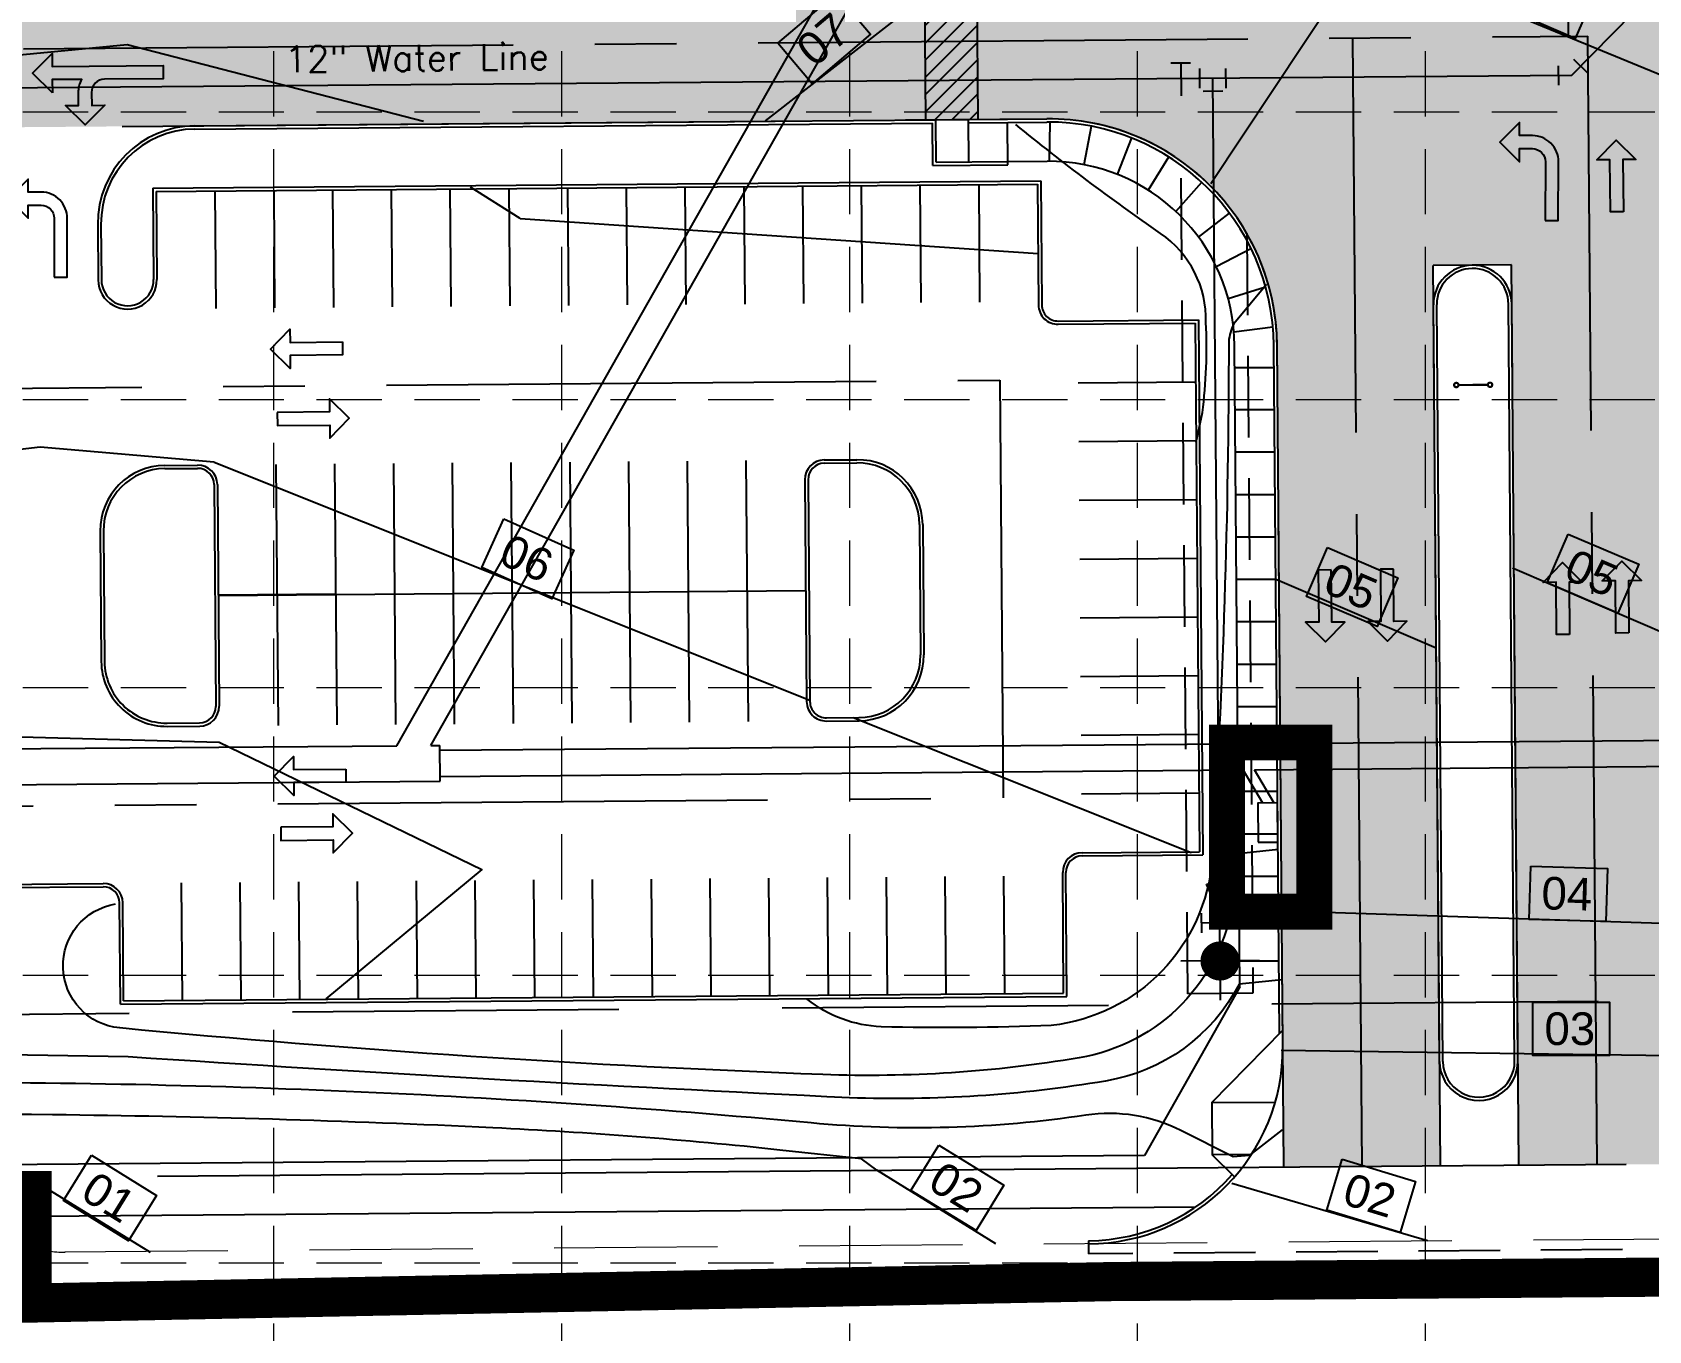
# Model space of a CAD drawing. Header units: feet. Extents: x 2467609 to 2470436, y 7119976 to 7121745.
# Drawn here: x 2468676.7 to 2468924.3, y 7120497.4 to 7120696.4 of the extents above; entities that cross this region are included whole.
import ezdxf
from ezdxf.enums import TextEntityAlignment as Align

# ---------------------------------------------------------------- set-up
doc = ezdxf.new("R2010")
doc.units = ezdxf.units.FT
doc.header["$LTSCALE"] = 100
doc.header["$MEASUREMENT"] = 0
for name, pattern in [('06117 BASE$0$CENTER2', [1.125, 0.75, -0.125, 0.125, -0.125]), ('06117 BASE$0$DASHED', [0.75, 0.5, -0.25]), ('06117 BASE$0$HIDDEN', [0.375, 0.25, -0.125]), ('06117 BASE$0$HIDDEN2', [0.1875, 0.125, -0.0625]), ('06117 BASE$0$PL2', [2.85, 2.25, -0.2, 0, -0.2, 0, -0.2]), ('06117 BASE$0$STRIPE', [1.2, 1, -0.2]), ('06117 WS Base$0$HIDDEN2', [0.1875, 0.125, -0.0625]), ('HIDDEN', [0.375, 0.25, -0.125]), ('SDASH', [0.15, 0.1, -0.05]), ('STRIPE', [1.2, 1, -0.2])]:
    doc.linetypes.add(name, pattern=pattern)
for name, color, linetype in [('06117 BASE$0$BLDG-Exterior', 3, 'Continuous'), ('06117 BASE$0$CPSAWCUT', 7, '06117 BASE$0$HIDDEN2'), ('06117 BASE$0$firelane', 8, '06117 BASE$0$STRIPE'), ('06117 WS Base$0$CPFIT', 7, 'Continuous'), ('06117 WS Base$0$CPWATER', 7, 'Continuous'), ('06117 WS Base$0$WTR-ESMT', 8, '06117 WS Base$0$HIDDEN2'), ('CPCONT', 253, 'Continuous'), ('FIRELANE-HATCH', 253, 'STRIPE'), ('GRID', 254, 'HIDDEN'), ('LIMITS OF DISTURBANCE', 1, 'HIDDEN'), ('proposed ec', 6, 'SDASH')]:
    doc.layers.add(name, color=color, linetype=linetype)
for name, color, linetype, lineweight in [('06117 BASE$0$C-sidewk-strip', 253, 'Continuous', 25), ('06117 BASE$0$C-Site-Dir-Sign', 253, 'Continuous', 18), ('06117 BASE$0$CP Inlet', 253, 'Continuous', 25), ('06117 BASE$0$CPCL', 253, '06117 BASE$0$CENTER2', 25), ('06117 BASE$0$CPCURB', 8, 'Continuous', 25), ('06117 BASE$0$CPCURB2', 8, 'Continuous', 25), ('06117 BASE$0$CPSTRIPE', 253, 'Continuous', 25), ('06117 BASE$0$CPWALK', 8, 'Continuous', 25), ('06117 BASE$0$DIR-ARROW', 8, 'Continuous', 25), ('06117 BASE$0$LANDSCAPE-SETBACK', 8, '06117 BASE$0$DASHED', 25), ('06117 BASE$0$PROP-ROW', 1, '06117 BASE$0$PL2', 25), ('06117 BASE$0$ROAD-FUTURE', 8, '06117 BASE$0$HIDDEN', 18)]:
    doc.layers.add(name, color=color, linetype=linetype, lineweight=lineweight)
doc.styles.add('C80', font='SIMPLEX.shx', dxfattribs={"height": 8})
doc.styles.get("Standard").update_dxf_attribs({"font": 'ARIAL.TTF'})
pattern_1 = [(45, (-105759.34, -105358.1598), (-1.32582521472, 1.32582521472), [])]

# ---------------------------------------------------------------- blocks, each defined once
blk = doc.blocks.new('06117 BASE$0$A$C1C345372-flat-2')
at = {"layer": '06117 BASE$0$C-Site-Dir-Sign', "const_width": 0.333}
for points in [[(0.5, 0.17, 1), (0.49, 0.84, 1)], [(5.67, 0.21, -1), (5.66, 0.88, -1)]]:
    blk.add_lwpolyline(points, format="xyb", close=True, dxfattribs=at)
blk.add_lwpolyline([(5.33, 0.54), (0.83, 0.51)], dxfattribs=at)

msp = doc.modelspace()

# ---------------------------------------------------------------- hatches: boundary and pattern name
at = {"layer": '06117 BASE$0$CPSTRIPE'}
h = msp.add_hatch(dxfattribs=at)
h.set_pattern_fill('ANSI31', color=256, scale=15, style=0)
h.set_pattern_definition(pattern_1)
h.paths.add_polyline_path([(2468821.28, 7120719.01), (2468819.78, 7120719), (2468814.78, 7120718.96), (2468813.28, 7120718.95), (2468813.58, 7120682.95), (2468821.58, 7120683.01)])
h = msp.add_hatch(dxfattribs=at)
h.set_pattern_fill('ANSI31', color=256, scale=15, style=0)
h.set_pattern_definition(pattern_1)
h.paths.add_polyline_path([(2468821.28, 7120719.01), (2468819.78, 7120719), (2468814.78, 7120718.96), (2468813.28, 7120718.95), (2468813.58, 7120682.95), (2468821.58, 7120683.01)])
at = {"layer": '06117 WS Base$0$CPFIT'}
msp.add_hatch(color=256, dxfattribs=at).paths.add_polyline_path([(2468856.53, 7120565.84), (2468860.53, 7120565.87), (2468859.06, 7120562.39), (2468858.06, 7120562.39)])
msp.add_hatch(color=256, dxfattribs=at).paths.add_polyline_path([(2468856.53, 7120565.84), (2468860.53, 7120565.87), (2468859.06, 7120562.39), (2468858.06, 7120562.39)])
at = {"layer": 'FIRELANE-HATCH'}
h = msp.add_hatch(color=9, dxfattribs=at)
h.paths.add_polyline_path([(2468922.97, 7121187.19, -0.414214), (2468942.81, 7121207.35), (2469278.26, 7121210.08), (2469277.9, 7121254.08, -0.414214), (2469297.74, 7121274.24), (2469375.13, 7121274.87, -0.137354), (2469390.75, 7121270.64), (2469629.71, 7121128.09, -0.261956), (2469644.34, 7121102.57), (2469645.12, 7121007.13, 0.414214), (2469699.55, 7120953.58), (2469751.67, 7120954, 0.261956), (2469797.6, 7120980.33), (2469803.18, 7120989.68, 0.414214), (2469784.47, 7121063.72), (2469403.04, 7121291.25, 0.137354), (2469374.94, 7121298.87), (2468491.92, 7121291.68, -0.131652), (2468476.89, 7121295.58), (2468199.89, 7121452.51, -0.072593), (2468186.2, 7121463.15, 0.206219), (2468142.45, 7121481.57), (2467847.8, 7121479.17), (2467848.23, 7121449.17), (2468142.69, 7121451.57, -0.577353), (2468169.04, 7121406.78), (2467935.49, 7120994.55, -0.266268), (2467909.82, 7120979.34), (2467855.02, 7120978.55), (2467855.45, 7120948.56), (2467910.25, 7120949.35, 0.266268), (2467961.59, 7120979.76), (2468192.67, 7121387.64, -0.414214), (2468233.56, 7121398.96), (2468336.11, 7121340.86, -0.414214), (2468347.43, 7121299.97), (2468320.22, 7121251.95, 0.414214), (2468338.7, 7121185.16), (2468373.42, 7121165.49, 0.57735), (2468446.57, 7121208.52), (2468446.28, 7121243.96, -1), (2468481.65, 7121244.25), (2468482.67, 7121118.6, 0.414214), (2468532.07, 7121070), (2468873.9, 7121072.79, -0.414214), (2468894.07, 7121052.95), (2468895.4, 7120889.72), (2468884.83, 7120735.24, -0.392002), (2468855.14, 7120707.29), (2468450.27, 7120703.99, -0.131652), (2468375.11, 7120723.48), (2468264.21, 7120786.31, 0.463862), (2468102.32, 7120726.63, 0.45081), (2468173.2, 7120596.29), (2468276.95, 7120572.47, -0.347281), (2468315.76, 7120524.14), (2468315.82, 7120517.93), (2468339.81, 7120518.12), (2468339.76, 7120524.34, 0.347281), (2468282.32, 7120595.86), (2468178.57, 7120619.68, -0.45081), (2468124.87, 7120718.42, -0.463862), (2468252.38, 7120765.43), (2468363.28, 7120702.6, 0.131652), (2468450.47, 7120679.99), (2468832.08, 7120683.1, -0.414214), (2468867.36, 7120648.39), (2468868.39, 7120522.43), (2468892.38, 7120522.62), (2468891.26, 7120660.62), (2468903.26, 7120660.72), (2468904.38, 7120522.72), (2468928.38, 7120522.92)])
h.paths.add_polyline_path([(2468873.66, 7121102.78), (2468531.82, 7121100, -0.414214), (2468506.62, 7121124.8), (2468505.62, 7121247.79, -0.414214), (2468525.46, 7121267.95), (2468872.29, 7121270.78, -0.414214), (2468892.45, 7121250.94), (2468893.5, 7121122.95, -0.414214)], flags=16)
h.paths.add_polyline_path([(2468942.29, 7121271.35), (2469233.74, 7121273.72, -1), (2469234.06, 7121233.72), (2468942.62, 7121231.35, -1)], flags=16)
h.paths.add_polyline_path([(2468385.25, 7121186.37), (2468350.53, 7121206.04, -0.414214), (2468341.1, 7121240.12), (2468370.77, 7121292.49, -0.414214), (2468404.85, 7121301.92), (2468409.33, 7121299.38, -0.267949), (2468422.01, 7121277.83), (2468422.57, 7121208.33, -0.57735)], flags=16)
h.paths.add_polyline_path([(2469698.85, 7121086.85), (2469772.17, 7121043.11, -0.414214), (2469782.57, 7121001.98), (2469776.99, 7120992.63, -0.261956), (2469751.47, 7120978), (2469699.36, 7120977.57, -0.414214), (2469669.11, 7121007.33), (2469668.61, 7121069.51, -0.584841)], flags=16)

# ---------------------------------------------------------------- linework, layer by layer
at = {"layer": '06117 BASE$0$C-sidewk-strip'}
for p, q in [((2468832.5, 7120676.6), (2468832.58, 7120682.6)), ((2468832.5, 7120676.6), (2468832.58, 7120682.6)), ((2468837.8, 7120676.08), (2468838.95, 7120681.97)), ((2468837.8, 7120676.08), (2468838.95, 7120681.97)), ((2468842.91, 7120674.58), (2468845.09, 7120680.17)), ((2468842.91, 7120674.58), (2468845.09, 7120680.17)), ((2468847.69, 7120672.23), (2468850.78, 7120677.27)), ((2468847.69, 7120672.23), (2468850.78, 7120677.27)), ((2468851.84, 7120668.91), (2468855.83, 7120673.39)), ((2468851.84, 7120668.91), (2468855.83, 7120673.39)), ((2468855.34, 7120664.96), (2468860.07, 7120668.65)), ((2468855.34, 7120664.96), (2468860.07, 7120668.65)), ((2468858.05, 7120660.45), (2468863.36, 7120663.25)), ((2468858.05, 7120660.45), (2468863.36, 7120663.25)), ((2468859.87, 7120655.56), (2468865.59, 7120657.37)), ((2468859.87, 7120655.56), (2468865.59, 7120657.37)), ((2468860.76, 7120650.45), (2468866.72, 7120651.22)), ((2468860.76, 7120650.45), (2468866.72, 7120651.22)), ((2468860.89, 7120645), (2468866.89, 7120645)), ((2468860.89, 7120645), (2468866.89, 7120645)), ((2468866.89, 7120638.5), (2468860.94, 7120638.5)), ((2468866.89, 7120638.5), (2468860.94, 7120638.5)), ((2468866.99, 7120632), (2468860.94, 7120632)), ((2468866.99, 7120632), (2468860.94, 7120632)), ((2468867.05, 7120625.5), (2468861.05, 7120625.5)), ((2468867.05, 7120625.5), (2468861.05, 7120625.5)), ((2468867.1, 7120619), (2468861.1, 7120619)), ((2468867.1, 7120619), (2468861.1, 7120619)), ((2468867.15, 7120612.5), (2468861.15, 7120612.5)), ((2468867.15, 7120612.5), (2468861.15, 7120612.5)), ((2468867.2, 7120606), (2468861.2, 7120606)), ((2468867.2, 7120606), (2468861.2, 7120606)), ((2468867.26, 7120599.5), (2468861.26, 7120599.5)), ((2468867.26, 7120599.5), (2468861.26, 7120599.5)), ((2468867.31, 7120593), (2468861.26, 7120593)), ((2468867.31, 7120593), (2468861.26, 7120593)), ((2468867.36, 7120586.5), (2468861.26, 7120586.5)), ((2468867.36, 7120586.5), (2468861.26, 7120586.5)), ((2468867.42, 7120580), (2468861.42, 7120580)), ((2468867.42, 7120580), (2468861.42, 7120580)), ((2468867.47, 7120573.5), (2468861.47, 7120573.5)), ((2468867.47, 7120573.5), (2468861.47, 7120573.5)), ((2468867.52, 7120567), (2468861.52, 7120567)), ((2468867.52, 7120567), (2468861.52, 7120567)), ((2468867.52, 7120560.5), (2468861.52, 7120560.5)), ((2468867.52, 7120560.5), (2468861.52, 7120560.5)), ((2468867.63, 7120554), (2468861.63, 7120554)), ((2468867.63, 7120554), (2468861.63, 7120554))]:
    msp.add_line(p, q, dxfattribs=at)
at = {"layer": '06117 BASE$0$CP Inlet'}
msp.add_lwpolyline([(2468864.48, 7120572.23), (2468867.48, 7120572.26), (2468867.43, 7120578.26), (2468864.43, 7120578.23), (2468864.48, 7120572.23)], dxfattribs=at)
msp.add_lwpolyline([(2468864.48, 7120572.23), (2468867.48, 7120572.26), (2468867.43, 7120578.26), (2468864.43, 7120578.23), (2468864.48, 7120572.23)], dxfattribs=at)
at = {"layer": '06117 BASE$0$CPCL'}
for p, q in [((2468911.98, 7120695.75), (2468905.89, 7121442.56)), ((2468911.98, 7120695.75), (2468905.89, 7121442.56)), ((2468450.37, 7120691.99), (2468914.98, 7120695.78)), ((2468450.37, 7120691.99), (2468914.98, 7120695.78)), ((2468880.38, 7120522.52), (2468878.98, 7120695.48)), ((2468880.38, 7120522.52), (2468878.98, 7120695.48)), ((2468916.38, 7120522.82), (2468914.98, 7120695.78)), ((2468916.38, 7120522.82), (2468914.98, 7120695.78)), ((2468393.45, 7120639.53), (2468824.9, 7120643.04)), ((2468393.45, 7120639.53), (2468824.9, 7120643.04)), ((2468824.9, 7120643.04), (2468825.42, 7120579.04)), ((2468824.9, 7120643.04), (2468825.42, 7120579.04)), ((2468376.83, 7120575.39), (2468825.42, 7120579.04)), ((2468376.83, 7120575.39), (2468825.42, 7120579.04))]:
    msp.add_line(p, q, dxfattribs=at)
at = {"layer": '06117 BASE$0$CPCURB'}
for p, q in [((2468701.58, 7120682.04), (2468815.08, 7120682.96)), ((2468701.58, 7120682.04), (2468815.08, 7120682.96)), ((2468815.13, 7120676.46), (2468815.08, 7120682.96)), ((2468815.13, 7120676.46), (2468815.08, 7120682.96)), ((2468820.08, 7120683), (2468832.08, 7120683.1)), ((2468820.08, 7120683), (2468832.08, 7120683.1)), ((2468815.13, 7120676.46), (2468826.13, 7120676.55)), ((2468815.13, 7120676.46), (2468826.13, 7120676.55)), ((2468695.66, 7120671.99), (2468830.66, 7120673.09)), ((2468695.66, 7120671.99), (2468830.66, 7120673.09)), ((2468830.66, 7120673.09), (2468830.81, 7120654.59)), ((2468830.66, 7120673.09), (2468830.81, 7120654.59)), ((2468695.66, 7120671.99), (2468695.77, 7120658.49)), ((2468695.66, 7120671.99), (2468695.77, 7120658.49)), ((2468686.7, 7120666.92), (2468686.77, 7120658.42)), ((2468686.7, 7120666.92), (2468686.77, 7120658.42)), ((2468892.25, 7120538.62), (2468891.31, 7120654.62)), ((2468892.25, 7120538.62), (2468891.31, 7120654.62)), ((2468904.25, 7120538.72), (2468903.31, 7120654.72)), ((2468904.25, 7120538.72), (2468903.31, 7120654.72)), ((2468833.83, 7120651.61), (2468854.83, 7120651.78)), ((2468833.83, 7120651.61), (2468854.83, 7120651.78)), ((2468854.83, 7120651.78), (2468855.49, 7120570.79)), ((2468854.83, 7120651.78), (2468855.49, 7120570.79)), ((2468868.23, 7120540.93), (2468867.36, 7120648.39)), ((2468868.23, 7120540.93), (2468867.36, 7120648.39)), ((2468798, 7120630.82), (2468803, 7120630.86)), ((2468798, 7120630.82), (2468803, 7120630.86)), ((2468697, 7120630), (2468702, 7120630.04)), ((2468697, 7120630), (2468702, 7120630.04)), ((2468705.03, 7120627.06), (2468705.3, 7120593.07)), ((2468705.03, 7120627.06), (2468705.3, 7120593.07)), ((2468795.02, 7120627.8), (2468795.3, 7120593.8)), ((2468795.02, 7120627.8), (2468795.3, 7120593.8)), ((2468813.08, 7120620.94), (2468813.24, 7120600.94)), ((2468813.08, 7120620.94), (2468813.24, 7120600.94)), ((2468687.09, 7120619.92), (2468687.25, 7120599.92)), ((2468687.09, 7120619.92), (2468687.25, 7120599.92)), ((2468697.33, 7120590), (2468702.33, 7120590.04)), ((2468697.33, 7120590), (2468702.33, 7120590.04)), ((2468798.33, 7120590.82), (2468803.33, 7120590.86)), ((2468798.33, 7120590.82), (2468803.33, 7120590.86)), ((2468837.49, 7120570.64), (2468855.49, 7120570.79)), ((2468837.49, 7120570.64), (2468855.49, 7120570.79)), ((2468834.67, 7120549.12), (2468834.52, 7120567.62)), ((2468834.67, 7120549.12), (2468834.52, 7120567.62)), ((2468666.53, 7120565.75), (2468687.52, 7120565.92)), ((2468666.53, 7120565.75), (2468687.52, 7120565.92)), ((2468690.67, 7120547.94), (2468690.55, 7120562.94)), ((2468690.67, 7120547.94), (2468690.55, 7120562.94)), ((2468690.67, 7120547.94), (2468834.67, 7120549.12)), ((2468690.67, 7120547.94), (2468834.67, 7120549.12))]:
    msp.add_line(p, q, dxfattribs=at)
for centre, radius, start, end in [((2468832.36, 7120648.1), 35, 0.4665, 90.4665), ((2468832.36, 7120648.1), 35, 0.4665, 90.4665), ((2468701.7, 7120667.04), 15, 90.4665, 180.4665), ((2468701.7, 7120667.04), 15, 90.4665, 180.4665), ((2468897.31, 7120654.67), 6, 0.4665, 180.4665), ((2468897.31, 7120654.67), 6, 0.4665, 180.4665), ((2468691.27, 7120658.45), 4.5, 180.4665, 0.4665), ((2468691.27, 7120658.45), 4.5, 180.4665, 0.4665), ((2468833.81, 7120654.61), 3, 180.4665, 270.4665), ((2468833.81, 7120654.61), 3, 180.4665, 270.4665), ((2468798.02, 7120627.82), 3, 90.4665, 180.4665), ((2468798.02, 7120627.82), 3, 90.4665, 180.4665), ((2468803.08, 7120620.86), 10, 0.4665, 90.4665), ((2468803.08, 7120620.86), 10, 0.4665, 90.4665), ((2468697.08, 7120620), 10, 90.4665, 180.4665), ((2468697.08, 7120620), 10, 90.4665, 180.4665), ((2468702.03, 7120627.04), 3, 0.4665, 90.4665), ((2468702.03, 7120627.04), 3, 0.4665, 90.4665), ((2468697.25, 7120600), 10, 180.4665, 270.4665), ((2468697.25, 7120600), 10, 180.4665, 270.4665), ((2468803.24, 7120600.86), 10, 270.4665, 0.4665), ((2468803.24, 7120600.86), 10, 270.4665, 0.4665), ((2468798.3, 7120593.82), 3, 180.4665, 270.4665), ((2468798.3, 7120593.82), 3, 180.4665, 270.4665), ((2468702.3, 7120593.04), 3, 270.4665, 0.4665), ((2468702.3, 7120593.04), 3, 270.4665, 0.4665), ((2468837.52, 7120567.64), 3, 90.4665, 180.4665), ((2468837.52, 7120567.64), 3, 90.4665, 180.4665), ((2468687.55, 7120562.92), 3, 0.4665, 90.4665), ((2468687.55, 7120562.92), 3, 0.4665, 90.4665), ((2468838.24, 7120540.68), 30, 270.4665, 0.4665), ((2468838.24, 7120540.68), 30, 270.4665, 0.4665), ((2468898.25, 7120538.67), 6, 180.4665, 0.4665), ((2468898.25, 7120538.67), 6, 180.4665, 0.4665)]:
    msp.add_arc(centre, radius, start, end, dxfattribs=at)
at = {"layer": '06117 BASE$0$CPCURB2'}
for p, q in [((2468701.58, 7120681.54), (2468814.58, 7120682.46)), ((2468701.58, 7120681.54), (2468814.58, 7120682.46)), ((2468814.63, 7120675.96), (2468814.58, 7120682.46)), ((2468814.63, 7120675.96), (2468814.58, 7120682.46)), ((2468820.08, 7120682.5), (2468832.08, 7120682.6)), ((2468820.08, 7120682.5), (2468832.08, 7120682.6)), ((2468814.63, 7120675.96), (2468826.13, 7120676.05)), ((2468814.63, 7120675.96), (2468826.13, 7120676.05)), ((2468695.16, 7120672.49), (2468831.15, 7120673.59)), ((2468695.16, 7120672.49), (2468831.15, 7120673.59)), ((2468831.15, 7120673.59), (2468831.31, 7120654.59)), ((2468831.15, 7120673.59), (2468831.31, 7120654.59)), ((2468695.16, 7120672.49), (2468695.27, 7120658.49)), ((2468695.16, 7120672.49), (2468695.27, 7120658.49)), ((2468687.2, 7120666.92), (2468687.27, 7120658.42)), ((2468687.2, 7120666.92), (2468687.27, 7120658.42)), ((2468892.75, 7120538.63), (2468891.81, 7120654.62)), ((2468892.75, 7120538.63), (2468891.81, 7120654.62)), ((2468903.75, 7120538.72), (2468902.81, 7120654.71)), ((2468903.75, 7120538.72), (2468902.81, 7120654.71)), ((2468833.83, 7120652.11), (2468855.33, 7120652.29)), ((2468833.83, 7120652.11), (2468855.33, 7120652.29)), ((2468855.33, 7120652.29), (2468855.99, 7120570.29)), ((2468855.33, 7120652.29), (2468855.99, 7120570.29)), ((2468867.72, 7120542.87), (2468866.86, 7120648.38)), ((2468867.72, 7120542.87), (2468866.86, 7120648.38)), ((2468697.01, 7120629.5), (2468702.01, 7120629.54)), ((2468697.01, 7120629.5), (2468702.01, 7120629.54)), ((2468798, 7120630.32), (2468803, 7120630.36)), ((2468798, 7120630.32), (2468803, 7120630.36)), ((2468704.53, 7120627.06), (2468704.8, 7120593.06)), ((2468704.53, 7120627.06), (2468704.8, 7120593.06)), ((2468795.52, 7120627.8), (2468795.8, 7120593.8)), ((2468795.52, 7120627.8), (2468795.8, 7120593.8)), ((2468812.58, 7120620.94), (2468812.74, 7120600.94)), ((2468812.58, 7120620.94), (2468812.74, 7120600.94)), ((2468687.59, 7120619.92), (2468687.75, 7120599.92)), ((2468687.59, 7120619.92), (2468687.75, 7120599.92)), ((2468798.32, 7120591.32), (2468803.32, 7120591.36)), ((2468798.32, 7120591.32), (2468803.32, 7120591.36)), ((2468697.33, 7120590.5), (2468702.32, 7120590.54)), ((2468697.33, 7120590.5), (2468702.32, 7120590.54)), ((2468837.5, 7120570.14), (2468855.99, 7120570.29)), ((2468837.5, 7120570.14), (2468855.99, 7120570.29)), ((2468835.17, 7120548.62), (2468835.02, 7120567.62)), ((2468835.17, 7120548.62), (2468835.02, 7120567.62)), ((2468666.53, 7120565.25), (2468687.53, 7120565.42)), ((2468666.53, 7120565.25), (2468687.53, 7120565.42)), ((2468690.18, 7120547.44), (2468690.05, 7120562.94)), ((2468690.18, 7120547.44), (2468690.05, 7120562.94)), ((2468690.18, 7120547.44), (2468835.17, 7120548.62)), ((2468690.18, 7120547.44), (2468835.17, 7120548.62))]:
    msp.add_line(p, q, dxfattribs=at)
for centre, radius, start, end in [((2468701.7, 7120667.04), 14.5, 90.4665, 180.4665), ((2468701.7, 7120667.04), 14.5, 90.4665, 180.4665), ((2468832.36, 7120648.1), 34.5, 0.4665, 90.4665), ((2468832.36, 7120648.1), 34.5, 0.4665, 90.4665), ((2468691.27, 7120658.45), 4, 180.4665, 0.4665), ((2468691.27, 7120658.45), 4, 180.4665, 0.4665), ((2468897.31, 7120654.67), 5.5, 0.4665, 180.4665), ((2468897.31, 7120654.67), 5.5, 0.4665, 180.4665), ((2468833.81, 7120654.61), 2.5, 180.4665, 270.4665), ((2468833.81, 7120654.61), 2.5, 180.4665, 270.4665), ((2468697.08, 7120620), 9.5, 90.4665, 180.4665), ((2468697.08, 7120620), 9.5, 90.4665, 180.4665), ((2468702.03, 7120627.04), 2.5, 0.4665, 90.4665), ((2468702.03, 7120627.04), 2.5, 0.4665, 90.4665), ((2468798.02, 7120627.82), 2.5, 90.4665, 180.4665), ((2468798.02, 7120627.82), 2.5, 90.4665, 180.4665), ((2468803.08, 7120620.86), 9.5, 0.4665, 90.4665), ((2468803.08, 7120620.86), 9.5, 0.4665, 90.4665), ((2468697.25, 7120600), 9.5, 180.4665, 270.4665), ((2468697.25, 7120600), 9.5, 180.4665, 270.4665), ((2468803.24, 7120600.86), 9.5, 270.4665, 0.4665), ((2468803.24, 7120600.86), 9.5, 270.4665, 0.4665), ((2468798.3, 7120593.82), 2.5, 180.4665, 270.4665), ((2468798.3, 7120593.82), 2.5, 180.4665, 270.4665), ((2468702.3, 7120593.04), 2.5, 270.4665, 0.4665), ((2468702.3, 7120593.04), 2.5, 270.4665, 0.4665), ((2468837.52, 7120567.64), 2.5, 90.4665, 180.4665), ((2468837.52, 7120567.64), 2.5, 90.4665, 180.4665), ((2468687.55, 7120562.92), 2.5, 0.4665, 90.4665), ((2468687.55, 7120562.92), 2.5, 0.4665, 90.4665), ((2468898.25, 7120538.67), 5.5, 180.4665, 0.4665), ((2468898.25, 7120538.67), 5.5, 180.4665, 0.4665), ((2468838.24, 7120540.68), 29.5, 270.4665, 318.9776), ((2468838.24, 7120540.68), 29.5, 270.4665, 318.9776)]:
    msp.add_arc(centre, radius, start, end, dxfattribs=at)
at = {"layer": '06117 BASE$0$CPSAWCUT'}
for p in [(2469182.77, 7120511.99), (2469182.77, 7120511.99), (2468838.48, 7120511.18), (2468838.48, 7120511.18)]:
    msp.add_line(p, (2468838.49, 7120509.18), dxfattribs=at)
at = {"layer": '06117 BASE$0$CPSTRIPE'}
for p, q in [((2468813.58, 7120682.95), (2468813.28, 7120718.95)), ((2468813.58, 7120682.95), (2468813.28, 7120718.95)), ((2468821.58, 7120683.01), (2468821.28, 7120719.01)), ((2468821.58, 7120683.01), (2468821.28, 7120719.01)), ((2468812.66, 7120672.94), (2468812.8, 7120654.94)), ((2468812.66, 7120672.94), (2468812.8, 7120654.94)), ((2468821.66, 7120673.02), (2468821.8, 7120655.02)), ((2468821.66, 7120673.02), (2468821.8, 7120655.02)), ((2468704.66, 7120672.06), (2468704.81, 7120654.06)), ((2468704.66, 7120672.06), (2468704.81, 7120654.06)), ((2468713.66, 7120672.14), (2468713.81, 7120654.14)), ((2468713.66, 7120672.14), (2468713.81, 7120654.14)), ((2468722.66, 7120672.21), (2468722.81, 7120654.21)), ((2468722.66, 7120672.21), (2468722.81, 7120654.21)), ((2468731.66, 7120672.28), (2468731.81, 7120654.28)), ((2468731.66, 7120672.28), (2468731.81, 7120654.28)), ((2468740.66, 7120672.36), (2468740.81, 7120654.36)), ((2468740.66, 7120672.36), (2468740.81, 7120654.36)), ((2468749.66, 7120672.43), (2468749.81, 7120654.43)), ((2468749.66, 7120672.43), (2468749.81, 7120654.43)), ((2468758.66, 7120672.5), (2468758.81, 7120654.5)), ((2468758.66, 7120672.5), (2468758.81, 7120654.5)), ((2468767.66, 7120672.58), (2468767.81, 7120654.58)), ((2468767.66, 7120672.58), (2468767.81, 7120654.58)), ((2468776.66, 7120672.65), (2468776.81, 7120654.65)), ((2468776.66, 7120672.65), (2468776.81, 7120654.65)), ((2468785.66, 7120672.72), (2468785.81, 7120654.72)), ((2468785.66, 7120672.72), (2468785.81, 7120654.72)), ((2468794.66, 7120672.8), (2468794.8, 7120654.8)), ((2468794.66, 7120672.8), (2468794.8, 7120654.8)), ((2468803.66, 7120672.87), (2468803.8, 7120654.87)), ((2468803.66, 7120672.87), (2468803.8, 7120654.87)), ((2468836.91, 7120642.64), (2468854.9, 7120642.78)), ((2468836.91, 7120642.64), (2468854.9, 7120642.78)), ((2468836.98, 7120633.64), (2468854.98, 7120633.79)), ((2468836.98, 7120633.64), (2468854.98, 7120633.79)), ((2468714, 7120630.14), (2468714.33, 7120590.14)), ((2468714, 7120630.14), (2468714.33, 7120590.14)), ((2468723, 7120630.21), (2468723.33, 7120590.21)), ((2468723, 7120630.21), (2468723.33, 7120590.21)), ((2468732, 7120630.28), (2468732.33, 7120590.29)), ((2468732, 7120630.28), (2468732.33, 7120590.29)), ((2468741, 7120630.36), (2468741.33, 7120590.36)), ((2468741, 7120630.36), (2468741.33, 7120590.36)), ((2468750, 7120630.43), (2468750.33, 7120590.43)), ((2468750, 7120630.43), (2468750.33, 7120590.43)), ((2468759, 7120630.5), (2468759.33, 7120590.5)), ((2468759, 7120630.5), (2468759.33, 7120590.5)), ((2468768, 7120630.58), (2468768.33, 7120590.58)), ((2468768, 7120630.58), (2468768.33, 7120590.58)), ((2468777, 7120630.65), (2468777.33, 7120590.65)), ((2468777, 7120630.65), (2468777.33, 7120590.65)), ((2468786, 7120630.72), (2468786.33, 7120590.72)), ((2468786, 7120630.72), (2468786.33, 7120590.72)), ((2468837.05, 7120624.64), (2468855.05, 7120624.79)), ((2468837.05, 7120624.64), (2468855.05, 7120624.79)), ((2468837.13, 7120615.64), (2468855.12, 7120615.79)), ((2468837.13, 7120615.64), (2468855.12, 7120615.79)), ((2468705.17, 7120610.06), (2468795.16, 7120610.8)), ((2468705.17, 7120610.06), (2468795.16, 7120610.8)), ((2468723.17, 7120610.26), (2468705.17, 7120610.11)), ((2468723.17, 7120610.26), (2468705.17, 7120610.11)), ((2468837.2, 7120606.64), (2468855.2, 7120606.79)), ((2468837.2, 7120606.64), (2468855.2, 7120606.79)), ((2468837.27, 7120597.64), (2468855.27, 7120597.79)), ((2468837.27, 7120597.64), (2468855.27, 7120597.79)), ((2468837.34, 7120588.64), (2468855.34, 7120588.79)), ((2468837.34, 7120588.64), (2468855.34, 7120588.79)), ((2468837.42, 7120579.64), (2468855.42, 7120579.79)), ((2468837.42, 7120579.64), (2468855.42, 7120579.79)), ((2468753.67, 7120548.46), (2468753.52, 7120566.46)), ((2468753.67, 7120548.46), (2468753.52, 7120566.46)), ((2468762.67, 7120548.53), (2468762.52, 7120566.53)), ((2468762.67, 7120548.53), (2468762.52, 7120566.53)), ((2468771.67, 7120548.6), (2468771.52, 7120566.6)), ((2468771.67, 7120548.6), (2468771.52, 7120566.6)), ((2468780.67, 7120548.68), (2468780.52, 7120566.68)), ((2468780.67, 7120548.68), (2468780.52, 7120566.68)), ((2468789.67, 7120548.75), (2468789.52, 7120566.75)), ((2468789.67, 7120548.75), (2468789.52, 7120566.75)), ((2468798.67, 7120548.82), (2468798.52, 7120566.82)), ((2468798.67, 7120548.82), (2468798.52, 7120566.82)), ((2468807.67, 7120548.9), (2468807.52, 7120566.9)), ((2468807.67, 7120548.9), (2468807.52, 7120566.9)), ((2468816.67, 7120548.97), (2468816.52, 7120566.97)), ((2468816.67, 7120548.97), (2468816.52, 7120566.97)), ((2468825.67, 7120549.04), (2468825.52, 7120567.04)), ((2468825.67, 7120549.04), (2468825.52, 7120567.04)), ((2468699.67, 7120548.02), (2468699.52, 7120566.02)), ((2468699.67, 7120548.02), (2468699.52, 7120566.02)), ((2468708.67, 7120548.09), (2468708.52, 7120566.09)), ((2468708.67, 7120548.09), (2468708.52, 7120566.09)), ((2468717.67, 7120548.16), (2468717.52, 7120566.16)), ((2468717.67, 7120548.16), (2468717.52, 7120566.16)), ((2468726.67, 7120548.24), (2468726.52, 7120566.24)), ((2468726.67, 7120548.24), (2468726.52, 7120566.24)), ((2468735.67, 7120548.31), (2468735.52, 7120566.31)), ((2468735.67, 7120548.31), (2468735.52, 7120566.31)), ((2468744.67, 7120548.38), (2468744.52, 7120566.38)), ((2468744.67, 7120548.38), (2468744.52, 7120566.38))]:
    msp.add_line(p, q, dxfattribs=at)
at = {"layer": '06117 BASE$0$CPWALK'}
for p, q in [((2468815.08, 7120682.96), (2468820.08, 7120683)), ((2468815.08, 7120682.96), (2468820.08, 7120683)), ((2468820.13, 7120676.5), (2468820.08, 7120683)), ((2468820.13, 7120676.5), (2468820.08, 7120683)), ((2468826.13, 7120676.05), (2468826.08, 7120682.55)), ((2468826.13, 7120676.05), (2468826.08, 7120682.55)), ((2468826.13, 7120676.55), (2468832.13, 7120676.6)), ((2468826.13, 7120676.55), (2468832.13, 7120676.6)), ((2468861.66, 7120550.07), (2468860.86, 7120648.33)), ((2468861.66, 7120550.07), (2468860.86, 7120648.33)), ((2468903.39, 7120644.17), (2468903.39, 7120644.18)), ((2468903.39, 7120644.17), (2468903.39, 7120644.18)), ((2468867.67, 7120609.89), (2468867.67, 7120609.89)), ((2468867.67, 7120609.89), (2468867.67, 7120609.89)), ((2468867.67, 7120609.89), (2468867.67, 7120609.89)), ((2468867.67, 7120609.89), (2468867.67, 7120609.89)), ((2468861.66, 7120550.07), (2468847.03, 7120524.25)), ((2468861.66, 7120550.07), (2468847.03, 7120524.25)), ((2468857.36, 7120532.34), (2468868.21, 7120543.37)), ((2468857.36, 7120532.34), (2468868.21, 7120543.37)), ((2468857.36, 7120532.34), (2468867.07, 7120532.42)), ((2468857.36, 7120532.34), (2468867.07, 7120532.42)), ((2468857.36, 7120532.34), (2468857.42, 7120524.34)), ((2468857.36, 7120532.34), (2468857.42, 7120524.34)), ((2468863.42, 7120524.39), (2468857.42, 7120524.34)), ((2468863.42, 7120524.39), (2468857.42, 7120524.34)), ((2468860.85, 7120520.97), (2468857.42, 7120524.34)), ((2468860.85, 7120520.97), (2468857.42, 7120524.34)), ((2468847.03, 7120524.25), (2468339.87, 7120520.12)), ((2468847.03, 7120524.25), (2468339.87, 7120520.12)), ((2468854.87, 7120516.32), (2468342.36, 7120512.14)), ((2468854.87, 7120516.32), (2468342.36, 7120512.14))]:
    msp.add_line(p, q, dxfattribs=at)
for points in [[(2468821.06, 7120679.4, 0, 0.52, 0), (2468822.66, 7120679.39, 0, 0, 0), (2468825.13, 7120679.39, 0, 0, 0)], [(2468821.06, 7120679.4, 0, 0.52, 0), (2468822.66, 7120679.39, 0, 0, 0), (2468825.13, 7120679.39, 0, 0, 0)], [(2468863.23, 7120528.31, 0, 0.52, 0), (2468861.63, 7120528.32, 0, 0, 0), (2468859.16, 7120528.33, 0, 0, 0)], [(2468863.23, 7120528.31, 0, 0.52, 0), (2468861.63, 7120528.32, 0, 0, 0), (2468859.16, 7120528.33, 0, 0, 0)]]:
    msp.add_lwpolyline(points, format="xyseb", dxfattribs=at)
msp.add_arc((2468832.36, 7120648.1), 28.5, 0.4665, 90.4665, dxfattribs=at)
msp.add_arc((2468832.36, 7120648.1), 28.5, 0.4665, 90.4665, dxfattribs=at)
at = {"layer": '06117 BASE$0$DIR-ARROW'}
for points in [[(2468679.76, 7120687.11), (2468676.74, 7120690.09), (2468679.71, 7120693.11), (2468679.73, 7120691.11), (2468696.73, 7120691.25), (2468696.75, 7120689.25), (2468687.75, 7120689.18, 0.414214), (2468685.76, 7120687.16), (2468685.78, 7120685.16), (2468687.78, 7120685.18), (2468684.8, 7120682.16), (2468681.78, 7120685.13), (2468683.78, 7120685.15), (2468683.76, 7120687.15, -0.131652), (2468684.28, 7120689.15), (2468679.75, 7120689.11)], [(2468679.76, 7120687.11), (2468676.74, 7120690.09), (2468679.71, 7120693.11), (2468679.73, 7120691.11), (2468696.73, 7120691.25), (2468696.75, 7120689.25), (2468687.75, 7120689.18, 0.414214), (2468685.76, 7120687.16), (2468685.78, 7120685.16), (2468687.78, 7120685.18), (2468684.8, 7120682.16), (2468681.78, 7120685.13), (2468683.78, 7120685.15), (2468683.76, 7120687.15, -0.131652), (2468684.28, 7120689.15), (2468679.75, 7120689.11)], [(2468908.44, 7120667.52), (2468910.44, 7120667.52), (2468910.47, 7120676.52, 0.414214), (2468906.48, 7120680.53), (2468904.48, 7120680.53), (2468904.48, 7120682.53), (2468901.48, 7120679.54), (2468904.47, 7120676.53), (2468904.47, 7120678.53), (2468906.47, 7120678.53, -0.414214), (2468908.47, 7120676.52)], [(2468908.44, 7120667.52), (2468910.44, 7120667.52), (2468910.47, 7120676.52, 0.414214), (2468906.48, 7120680.53), (2468904.48, 7120680.53), (2468904.48, 7120682.53), (2468901.48, 7120679.54), (2468904.47, 7120676.53), (2468904.47, 7120678.53), (2468906.47, 7120678.53, -0.414214), (2468908.47, 7120676.52)], [(2468680.02, 7120658.86), (2468682.02, 7120658.85), (2468682.04, 7120667.85, 0.414214), (2468678.06, 7120671.87), (2468676.06, 7120671.87), (2468676.06, 7120673.87), (2468673.05, 7120670.88), (2468676.04, 7120667.87), (2468676.05, 7120669.87), (2468678.05, 7120669.87, -0.414214), (2468680.04, 7120667.86)], [(2468680.02, 7120658.86), (2468682.02, 7120658.85), (2468682.04, 7120667.85, 0.414214), (2468678.06, 7120671.87), (2468676.06, 7120671.87), (2468676.06, 7120673.87), (2468673.05, 7120670.88), (2468676.04, 7120667.87), (2468676.05, 7120669.87), (2468678.05, 7120669.87, -0.414214), (2468680.04, 7120667.86)]]:
    msp.add_lwpolyline(points, format="xyb", close=True, dxfattribs=at)
for points in [[(2468920.41, 7120668.86), (2468918.41, 7120668.84), (2468918.34, 7120676.84), (2468916.34, 7120676.83), (2468919.32, 7120679.85), (2468922.34, 7120676.87), (2468920.34, 7120676.86)], [(2468920.41, 7120668.86), (2468918.41, 7120668.84), (2468918.34, 7120676.84), (2468916.34, 7120676.83), (2468919.32, 7120679.85), (2468922.34, 7120676.87), (2468920.34, 7120676.86)], [(2468724.18, 7120648.91), (2468724.2, 7120646.91), (2468716.2, 7120646.85), (2468716.21, 7120644.85), (2468713.19, 7120647.82), (2468716.16, 7120650.85), (2468716.18, 7120648.85)], [(2468724.18, 7120648.91), (2468724.2, 7120646.91), (2468716.2, 7120646.85), (2468716.21, 7120644.85), (2468713.19, 7120647.82), (2468716.16, 7120650.85), (2468716.18, 7120648.85)], [(2468714.22, 7120638.12), (2468714.24, 7120636.12), (2468722.24, 7120636.18), (2468722.26, 7120634.18), (2468725.23, 7120637.21), (2468722.21, 7120640.18), (2468722.22, 7120638.18)], [(2468714.22, 7120638.12), (2468714.24, 7120636.12), (2468722.24, 7120636.18), (2468722.26, 7120634.18), (2468725.23, 7120637.21), (2468722.21, 7120640.18), (2468722.22, 7120638.18)], [(2468875.67, 7120613.98), (2468873.67, 7120613.96), (2468873.74, 7120605.96), (2468871.74, 7120605.95), (2468874.76, 7120602.97), (2468877.74, 7120605.99), (2468875.74, 7120605.98)], [(2468875.67, 7120613.98), (2468873.67, 7120613.96), (2468873.74, 7120605.96), (2468871.74, 7120605.95), (2468874.76, 7120602.97), (2468877.74, 7120605.99), (2468875.74, 7120605.98)], [(2468885.19, 7120614.09), (2468883.19, 7120614.07), (2468883.25, 7120606.07), (2468881.25, 7120606.05), (2468884.28, 7120603.08), (2468887.25, 7120606.1), (2468885.25, 7120606.09)], [(2468885.19, 7120614.09), (2468883.19, 7120614.07), (2468883.25, 7120606.07), (2468881.25, 7120606.05), (2468884.28, 7120603.08), (2468887.25, 7120606.1), (2468885.25, 7120606.09)], [(2468912.17, 7120604.09), (2468910.17, 7120604.08), (2468910.11, 7120612.08), (2468908.11, 7120612.06), (2468911.08, 7120615.09), (2468914.11, 7120612.11), (2468912.11, 7120612.09)], [(2468912.17, 7120604.09), (2468910.17, 7120604.08), (2468910.11, 7120612.08), (2468908.11, 7120612.06), (2468911.08, 7120615.09), (2468914.11, 7120612.11), (2468912.11, 7120612.09)], [(2468921.25, 7120604.31), (2468919.25, 7120604.3), (2468919.18, 7120612.3), (2468917.18, 7120612.28), (2468920.16, 7120615.3), (2468923.18, 7120612.33), (2468921.18, 7120612.31)], [(2468921.25, 7120604.31), (2468919.25, 7120604.3), (2468919.18, 7120612.3), (2468917.18, 7120612.28), (2468920.16, 7120615.3), (2468923.18, 7120612.33), (2468921.18, 7120612.31)], [(2468724.71, 7120583.45), (2468724.73, 7120581.45), (2468716.73, 7120581.38), (2468716.75, 7120579.38), (2468713.72, 7120582.36), (2468716.7, 7120585.38), (2468716.71, 7120583.38)], [(2468724.71, 7120583.45), (2468724.73, 7120581.45), (2468716.73, 7120581.38), (2468716.75, 7120579.38), (2468713.72, 7120582.36), (2468716.7, 7120585.38), (2468716.71, 7120583.38)], [(2468714.74, 7120574.53), (2468714.76, 7120572.53), (2468722.76, 7120572.6), (2468722.77, 7120570.6), (2468725.75, 7120573.62), (2468722.73, 7120576.6), (2468722.74, 7120574.6)], [(2468714.74, 7120574.53), (2468714.76, 7120572.53), (2468722.76, 7120572.6), (2468722.77, 7120570.6), (2468725.75, 7120573.62), (2468722.73, 7120576.6), (2468722.74, 7120574.6)]]:
    msp.add_lwpolyline(points, close=True, dxfattribs=at)
at = {"layer": '06117 BASE$0$firelane'}
for p, q in [((2468450.47, 7120679.99), (2468832.08, 7120683.1)), ((2468450.47, 7120679.99), (2468832.08, 7120683.1)), ((2468903.26, 7120660.72), (2468891.26, 7120660.62)), ((2468903.26, 7120660.72), (2468891.26, 7120660.62)), ((2468892.38, 7120522.62), (2468891.26, 7120660.62)), ((2468892.38, 7120522.62), (2468891.26, 7120660.62)), ((2468904.38, 7120522.72), (2468903.26, 7120660.72)), ((2468904.38, 7120522.72), (2468903.26, 7120660.72)), ((2468868.39, 7120522.43), (2468867.36, 7120648.39)), ((2468868.39, 7120522.43), (2468867.36, 7120648.39))]:
    msp.add_line(p, q, dxfattribs=at)
msp.add_arc((2468832.36, 7120648.1), 35, 0.4665, 90.4665, dxfattribs=at)
msp.add_arc((2468832.36, 7120648.1), 35, 0.4665, 90.4665, dxfattribs=at)
at = {"layer": '06117 BASE$0$LANDSCAPE-SETBACK'}
msp.add_line((2470116.5, 7120557.59), (2468221.93, 7120542.16), dxfattribs=at)
msp.add_line((2470116.5, 7120557.59), (2468221.93, 7120542.16), dxfattribs=at)
at = {"layer": '06117 BASE$0$PROP-ROW'}
msp.add_line((2470061.61, 7120532.14), (2468221.3, 7120517.16), dxfattribs=at)
msp.add_line((2470061.61, 7120532.14), (2468221.3, 7120517.16), dxfattribs=at)
at = {"layer": '06117 BASE$0$ROAD-FUTURE'}
msp.add_line((2469681.62, 7120517.55), (2468680.66, 7120509.4), dxfattribs=at)
msp.add_line((2469681.62, 7120517.55), (2468680.66, 7120509.4), dxfattribs=at)
msp.add_arc((2468681.61, 7120522.41), 13, 247.7656, 270.4665, dxfattribs=at)
msp.add_arc((2468681.61, 7120522.41), 13, 247.7656, 270.4665, dxfattribs=at)
at = {"layer": '06117 WS Base$0$CPFIT'}
for p, q in [((2468854.11, 7120691.65), (2468851.11, 7120691.61)), ((2468854.11, 7120691.65), (2468851.11, 7120691.61)), ((2468852.61, 7120691.63), (2468852.69, 7120686.63)), ((2468852.61, 7120691.63), (2468852.69, 7120686.63)), ((2468855.54, 7120687.79), (2468855.51, 7120690.79)), ((2468855.54, 7120687.79), (2468855.51, 7120690.79)), ((2468859.54, 7120687.82), (2468859.51, 7120690.82)), ((2468859.54, 7120687.82), (2468859.51, 7120690.82)), ((2468910.42, 7120691.24), (2468910.45, 7120688.24)), ((2468910.42, 7120691.24), (2468910.45, 7120688.24)), ((2468912.77, 7120692.23), (2468914.91, 7120690.13)), ((2468912.77, 7120692.23), (2468914.91, 7120690.13)), ((2468859.04, 7120687.32), (2468856.04, 7120687.3)), ((2468859.04, 7120687.32), (2468856.04, 7120687.3)), ((2468855.82, 7120558.37), (2468855.76, 7120561.37)), ((2468855.82, 7120558.37), (2468855.76, 7120561.37)), ((2468855.79, 7120559.87), (2468860.79, 7120559.96)), ((2468855.79, 7120559.87), (2468860.79, 7120559.96)), ((2468864.63, 7120554.1), (2468852.63, 7120554)), ((2468864.63, 7120554.1), (2468852.63, 7120554)), ((2468858.68, 7120548.05), (2468858.63, 7120554.05)), ((2468858.68, 7120548.05), (2468858.63, 7120554.05))]:
    msp.add_line(p, q, dxfattribs=at)
msp.add_lwpolyline([(2468856.53, 7120565.84), (2468860.53, 7120565.87), (2468859.06, 7120562.39), (2468858.06, 7120562.39)], close=True, dxfattribs=at)
msp.add_lwpolyline([(2468856.53, 7120565.84), (2468860.53, 7120565.87), (2468859.06, 7120562.39), (2468858.06, 7120562.39)], close=True, dxfattribs=at)
at = {"layer": '06117 WS Base$0$CPFIT', "const_width": 3}
msp.add_lwpolyline([(2468860.13, 7120554.04, -1), (2468857.13, 7120554.05, -1)], format="xyb", close=True, dxfattribs=at)
msp.add_lwpolyline([(2468860.13, 7120554.04, -1), (2468857.13, 7120554.05, -1)], format="xyb", close=True, dxfattribs=at)
at = {"layer": '06117 WS Base$0$CPWATER', "color": 4}
msp.add_line((2468912.44, 7120689.75), (2468434.29, 7120685.86), dxfattribs=at)
at = {"layer": '06117 WS Base$0$CPWATER'}
msp.add_line((2468912.44, 7120689.75), (2468434.29, 7120685.86), dxfattribs=at)
at = {"layer": '06117 WS Base$0$CPWATER', "color": 4}
for points in [[(2468912.44, 7120689.75), (2468921.95, 7120699.42)], [(2468858.63, 7120554.05), (2468857.53, 7120689.31)]]:
    msp.add_lwpolyline(points, dxfattribs=at)
at = {"layer": '06117 WS Base$0$CPWATER'}
for points in [[(2468912.44, 7120689.75), (2468921.95, 7120699.42)], [(2468858.63, 7120554.05), (2468857.53, 7120689.31)]]:
    msp.add_lwpolyline(points, dxfattribs=at)
at = {"layer": '06117 WS Base$0$WTR-ESMT'}
for p, q in [((2468853.67, 7120549.01), (2468852.63, 7120676.64)), ((2468853.67, 7120549.01), (2468852.63, 7120676.64)), ((2468862.72, 7120665.52), (2468863.67, 7120549.09)), ((2468862.72, 7120665.52), (2468863.67, 7120549.09)), ((2468863.67, 7120549.09), (2468853.67, 7120549.01)), ((2468863.67, 7120549.09), (2468853.67, 7120549.01))]:
    msp.add_line(p, q, dxfattribs=at)
at = {"layer": 'CPCONT', "color": 35}
for p, q in [((2468880.7, 7120708.52), (2468857.23, 7120673.12)), ((2468868.09, 7120551.17), (2468861.54, 7120550.51)), ((2468927.56, 7120539.49), (2468867.98, 7120540.33)), ((2468890.39, 7120511.18), (2468860.45, 7120519.95))]:
    msp.add_line(p, q, dxfattribs=at)
for points in [[(2468836, 7120719.5), (2468836, 7120719.5), (2468836, 7120719.5), (2468788.94, 7120682.81)], [(2468926.39, 7120689.68), (2468880.7, 7120708.52)], [(2468736.63, 7120682.67), (2468691.23, 7120694.45), (2468641.22, 7120689.66), (2468633.68, 7120681.88)], [(2468751.42, 7120667.84), (2468743.79, 7120672.64)], [(2468751.42, 7120667.84), (2468830.79, 7120662.44)], [(2468704.52, 7120630.47), (2468677.89, 7120632.77), (2468592.13, 7120622.74), (2468543.33, 7120626.53), (2468448.55, 7120657.77)], [(2468704.52, 7120630.47), (2468795.8, 7120594.01)], [(2468928.15, 7120603.6), (2468903.44, 7120614.24)], [(2468891.72, 7120601.96), (2468867.06, 7120612.57)], [(2468802.45, 7120591.36), (2468854.2, 7120570.69), (2468854.2, 7120570.69)], [(2468638.72, 7120589.37), (2468705.3, 7120587.56)], [(2468705.3, 7120587.56), (2468745.53, 7120568.05), (2468721.64, 7120548.24)], [(2468927.84, 7120559.75), (2468868.52, 7120561.66)], [(2468868.14, 7120528.16), (2468863.11, 7120524.25), (2468860.63, 7120524.03)], [(2468824.26, 7120510.71), (2468806.05, 7120521.97)], [(2468694.8, 7120509.36), (2468676.39, 7120520.71)]]:
    msp.add_lwpolyline(points, dxfattribs=at)
for points in [[(2468905.46, 7120707.53), (2468916.25, 7120702.89), (2468913.04, 7120695.4), (2468902.25, 7120700.04)], [(2468790.87, 7120694.7), (2468799.83, 7120702.3), (2468805.1, 7120696.08), (2468796.14, 7120688.48)], [(2468748.91, 7120621.8), (2468759.63, 7120616.98), (2468756.29, 7120609.55), (2468745.57, 7120614.36)], [(2468911.96, 7120619.47), (2468922.75, 7120614.84), (2468919.54, 7120607.35), (2468908.74, 7120611.98)], [(2468875.08, 7120617.4), (2468885.88, 7120612.77), (2468882.67, 7120605.28), (2468871.87, 7120609.91)], [(2468906.22, 7120568.57), (2468917.96, 7120568.24), (2468917.73, 7120560.09), (2468905.99, 7120560.42)], [(2468906.54, 7120547.72), (2468918.29, 7120547.72), (2468918.29, 7120539.57), (2468906.54, 7120539.57)], [(2468815.53, 7120525.83), (2468825.53, 7120519.67), (2468821.25, 7120512.73), (2468811.25, 7120518.89)], [(2468685.75, 7120524.29), (2468695.73, 7120518.1), (2468691.44, 7120511.17), (2468681.46, 7120517.36)], [(2468877.33, 7120523.67), (2468888.57, 7120520.25), (2468886.2, 7120512.46), (2468874.96, 7120515.87)]]:
    msp.add_lwpolyline(points, close=True, dxfattribs=at)
for points in [[(2468854.96, 7120633.56), (2468855.93, 7120638.08, -0.043554), (2468855.93, 7120638.08, 0.04277), (2468856.47, 7120651.9, 0.252543), (2468849.52, 7120665.55, -0.019728), (2468827.33, 7120682.23, 2.193418)], [(2468865.74, 7120657.71), (2468860.72, 7120651.69, 0.084715), (2468859.95, 7120648.99, -0.015859), (2468857.4, 7120569.72, -0.361357), (2468832.78, 7120544.17, -0.017684), (2468806.73, 7120543.97, -0.16293), (2468795.4, 7120548.21, 0.548368)], [(2468867.6, 7120571.14), (2468861.35, 7120570.49), (2468860.66, 7120563.39, -0.325724), (2468837.03, 7120539.2, -0.051122), (2468797.78, 7120536.64, -0.014562), (2468690.07, 7120543.78, -0.878966), (2468689.44, 7120562.79, -0.081174)], [(2468861.54, 7120550.51, -0.237436), (2468841.09, 7120535.65, -0.051122), (2468801.85, 7120533.09, -0.004879), (2468691.37, 7120539.35)], [(2468691.37, 7120539.35), (2468663.6, 7120539.8, 0.001223), (2468592.64, 7120541.69, -0.120632), (2468569.21, 7120546.87, -4.292776)], [(2468860.63, 7120524.03), (2468852.62, 7120528.07, 0.155094), (2468838.07, 7120530.41, -0.060268), (2468795.97, 7120529.22, 0.025315), (2468648.77, 7120535.36, -0.010186), (2468480.42, 7120540.67, 12.007461)], [(2468806.05, 7120521.97), (2468803.71, 7120523.74), (2468791.2, 7120525.08, 0.014598), (2468747.21, 7120528.48, 0.009212), (2468679.76, 7120530.47, 0.004495), (2468576.79, 7120530.69, 0.038019), (2468525.04, 7120526.39, 0.162446), (2468514.11, 7120521.02, 41.19416)]]:
    msp.add_lwpolyline(points, format="xyb", dxfattribs=at)
at = {"layer": 'GRID', "color": 252, "linetype": 'HIDDEN', "lineweight": 0, "ltscale": 0.4}
for p, q in [((2468713.64, 7121698.47), (2468713.64, 7120154.77)), ((2468757.74, 7121698.47), (2468757.74, 7120154.77)), ((2468801.84, 7121698.47), (2468801.84, 7120154.77)), ((2468845.94, 7121698.47), (2468845.94, 7120154.77)), ((2468890.04, 7121698.47), (2468890.04, 7120154.77)), ((2467655.24, 7120684.17), (2470389.44, 7120684.17)), ((2467655.24, 7120640.07), (2470389.44, 7120640.07)), ((2467655.24, 7120595.97), (2470389.44, 7120595.97)), ((2467655.24, 7120551.87), (2470389.44, 7120551.87)), ((2467655.24, 7120507.77), (2470389.44, 7120507.77))]:
    msp.add_line(p, q, dxfattribs=at)
at = {"layer": 'LIMITS OF DISTURBANCE', "ltscale": 2, "const_width": 6}
msp.add_lwpolyline([(2467833.01, 7121530.09), (2467846.43, 7120518.47, 0.339282), (2467879.82, 7120486.99), (2468303.87, 7120494.22), (2468842.22, 7120504.92), (2470123.96, 7120515.28), (2470099.86, 7121608.53), (2469509.9, 7121601.53), (2469502.05, 7121540.91), (2468847.18, 7121534.85), (2468155.33, 7121530.34)], format="xyb", close=True, dxfattribs=at)
at = {"layer": 'proposed ec', "color": 5, "linetype": 'Continuous'}
for p, q in [((2468732.52, 7120587.04), (2468817.73, 7120737.44)), ((2468737.72, 7120587.08), (2468821.65, 7120735.22)), ((2468739.13, 7120586.34), (2469239.92, 7120590.42)), ((2468159.44, 7120582.37), (2468732.52, 7120587.04)), ((2468737.72, 7120587.08), (2468739.12, 7120587.09)), ((2468739.17, 7120581.59), (2468739.12, 7120587.09)), ((2468863.91, 7120583.36), (2469239.96, 7120586.42)), ((2468438.32, 7120579.14), (2468739.17, 7120581.59)), ((2468739.16, 7120582.34), (2468862.18, 7120583.34))]:
    msp.add_line(p, q, dxfattribs=at)
at = {"layer": 'proposed ec', "color": 5}
for p, q in [((2468865.18, 7120578.24), (2468862.18, 7120583.34)), ((2468866.91, 7120578.25), (2468863.91, 7120583.36))]:
    msp.add_line(p, q, dxfattribs=at)
at = {"layer": 'proposed ec', "color": 5, "const_width": 5.5}
for points in [[(2468859.68, 7120561.62), (2468859.68, 7120587.53), (2468873.05, 7120587.53), (2468873.05, 7120561.62)], [(2468676.92, 7120505.73), (2468651, 7120505.73), (2468651, 7120519.1), (2468676.92, 7120519.1)]]:
    msp.add_lwpolyline(points, close=True, dxfattribs=at)
at = {"layer": 'proposed ec', "color": 5}
msp.add_lwpolyline([(2468864.48, 7120572.23), (2468867.48, 7120572.26), (2468867.43, 7120578.26), (2468864.43, 7120578.23), (2468864.48, 7120572.23)], dxfattribs=at)

# ---------------------------------------------------------------- block references
at = {"layer": '06117 BASE$0$BLDG-Exterior'}
msp.add_blockref('06117 BASE$0$A$C1C345372-flat-2', (2468894.32, 7120641.8), dxfattribs=at)
msp.add_blockref('06117 BASE$0$A$C1C345372-flat-2', (2468894.32, 7120641.8), dxfattribs=at)

# ---------------------------------------------------------------- texts
at = {"style": 'C80'}
msp.add_text('12" Water Line', height=4, rotation=0.6487, dxfattribs=at).set_placement((2468715.36, 7120690.22))
at = {"layer": 'CPCONT', "color": 35}
for s, rotation, p in [('07', 40.2921, (2468799.42, 7120693.36)), ('06', 335.7976, (2468751.39, 7120613.5)), ('05', 336.7816, (2468914.58, 7120611.22)), ('05', 336.7816, (2468877.7, 7120609.15)), ('04', 358.4005, (2468911.69, 7120561.86)), ('03', 0.0164, (2468912.2, 7120541.17)), ('02', 328.3675, (2468816.91, 7120517.29)), ('01', 328.2281, (2468687.11, 7120515.74)), ('02', 343.1181, (2468880.84, 7120515.75))]:
    msp.add_text(s, height=5, rotation=rotation, dxfattribs=at).set_placement(p, align=Align.CENTER)

doc.saveas('drawing.dxf')
